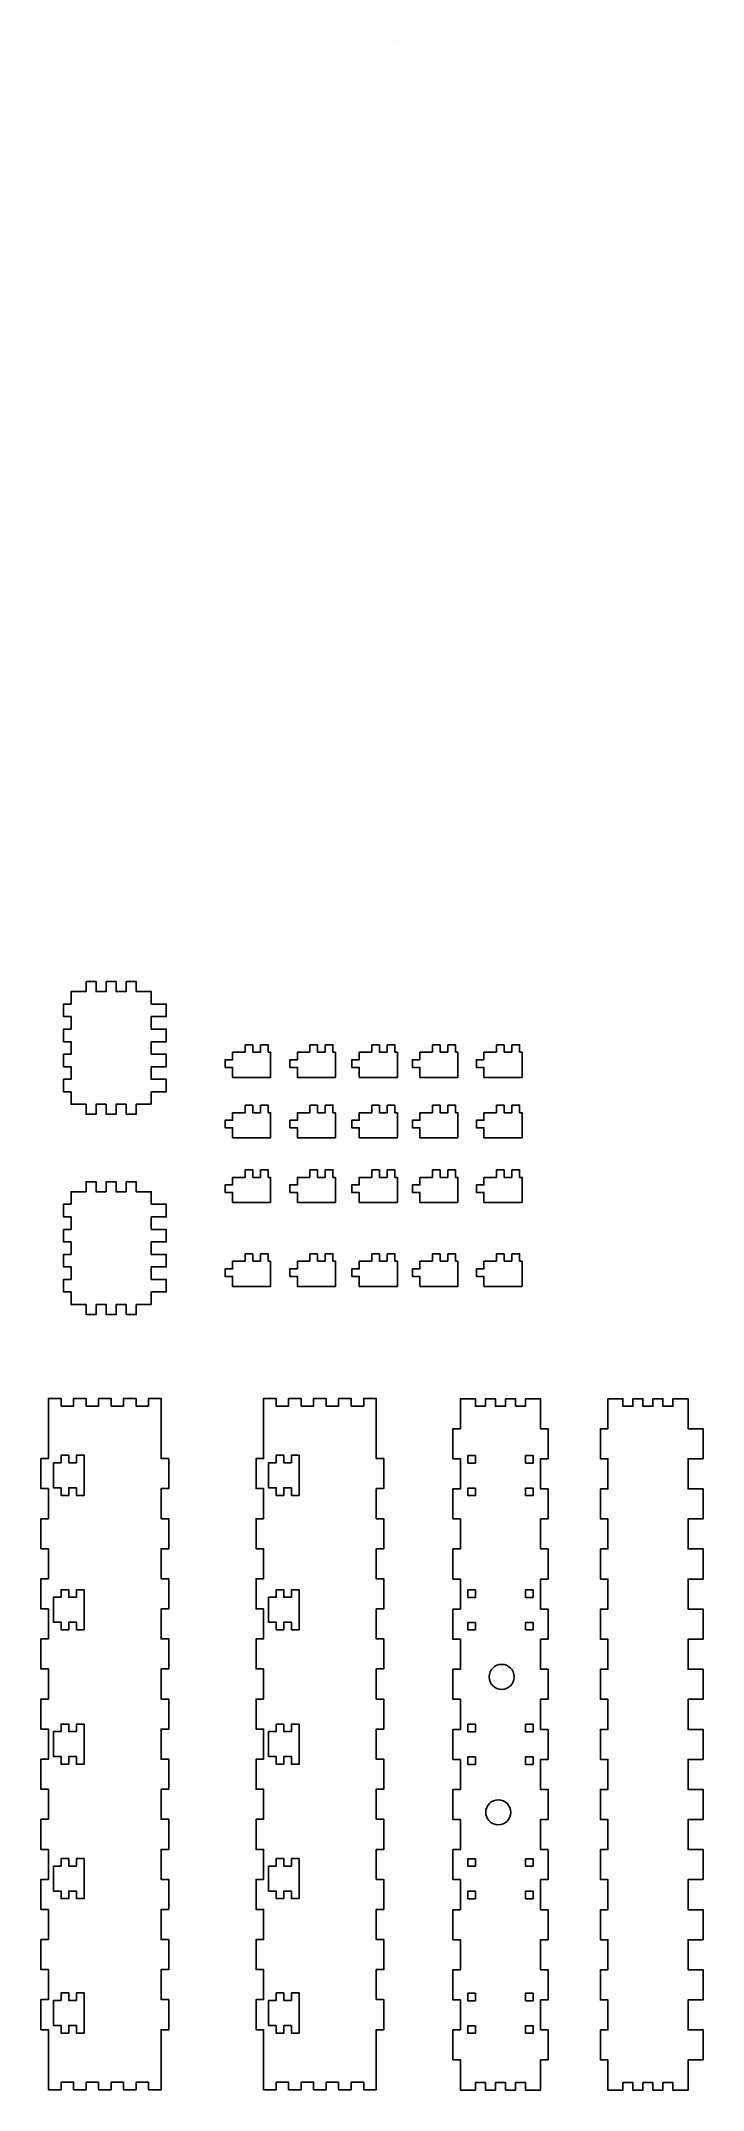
# Model space of a CAD drawing. Header units: inches. Extents: x 6 to 270, y 21 to 839.
import ezdxf

# ---------------------------------------------------------------- set-up
doc = ezdxf.new("R2010")
doc.units = ezdxf.units.IN
doc.header["$MEASUREMENT"] = 0

msp = doc.modelspace()

# ---------------------------------------------------------------- linework, layer by layer
for points in [[(146.92, 839.07), (146.92, 839.07)], [(49.59, 414.54), (43.59, 414.54), (43.59, 410.54), (39.59, 410.54), (39.59, 414.54), (35.59, 414.54), (35.59, 410.54), (31.59, 410.54), (31.59, 414.54), (27.59, 414.54), (27.59, 410.54), (23.59, 410.54), (23.59, 414.54), (17.59, 414.54), (17.59, 419.54), (14.59, 419.54), (14.59, 424.54), (17.59, 424.54), (17.59, 429.54), (14.59, 429.54), (14.59, 434.54), (17.59, 434.54), (17.59, 439.54), (14.59, 439.54), (14.59, 444.54), (17.59, 444.54), (17.59, 449.54), (14.59, 449.54), (14.59, 454.54), (17.59, 454.54), (17.59, 459.54), (23.59, 459.54), (23.59, 463.54), (27.59, 463.54), (27.59, 459.54), (31.59, 459.54), (31.59, 463.54), (35.59, 463.54), (35.59, 459.54), (39.59, 459.54), (39.59, 463.54), (43.59, 463.54), (43.59, 459.54), (49.59, 459.54), (49.59, 454.54), (52.59, 454.54), (55.59, 454.54), (55.59, 449.54), (52.59, 449.54), (49.59, 449.54), (49.59, 444.54), (52.59, 444.54), (55.59, 444.54), (55.59, 439.54), (52.59, 439.54), (49.59, 439.54), (49.59, 434.54), (52.59, 434.54), (55.59, 434.54), (55.59, 429.54), (52.59, 429.54), (49.59, 429.54), (49.59, 424.54), (52.59, 424.54), (55.59, 424.54), (55.59, 419.54), (52.59, 419.54), (49.59, 419.54)], [(49.59, 334.61), (43.59, 334.61), (43.59, 330.61), (39.59, 330.61), (39.59, 334.61), (35.59, 334.61), (35.59, 330.61), (31.59, 330.61), (31.59, 334.61), (27.59, 334.61), (27.59, 330.61), (23.59, 330.61), (23.59, 334.61), (17.59, 334.61), (17.59, 339.61), (14.59, 339.61), (14.59, 344.61), (17.59, 344.61), (17.59, 349.61), (14.59, 349.61), (14.59, 354.61), (17.59, 354.61), (17.59, 359.61), (14.59, 359.61), (14.59, 364.61), (17.59, 364.61), (17.59, 369.61), (14.59, 369.61), (14.59, 374.61), (17.59, 374.61), (17.59, 379.61), (23.59, 379.61), (23.59, 383.61), (27.59, 383.61), (27.59, 379.61), (31.59, 379.61), (31.59, 383.61), (35.59, 383.61), (35.59, 379.61), (39.59, 379.61), (39.59, 383.61), (43.59, 383.61), (43.59, 379.61), (49.59, 379.61), (49.59, 374.61), (52.59, 374.61), (55.59, 374.61), (55.59, 369.61), (52.59, 369.61), (49.59, 369.61), (49.59, 364.61), (52.59, 364.61), (55.59, 364.61), (55.59, 359.61), (52.59, 359.61), (49.59, 359.61), (49.59, 354.61), (52.59, 354.61), (55.59, 354.61), (55.59, 349.61), (52.59, 349.61), (49.59, 349.61), (49.59, 344.61), (52.59, 344.61), (55.59, 344.61), (55.59, 339.61), (52.59, 339.61), (49.59, 339.61)], [(205.08, 294), (205.08, 297), (199.08, 297), (199.08, 294), (195.08, 294), (195.08, 297), (191.08, 297), (191.08, 294), (187.08, 294), (187.08, 297), (183.08, 297), (183.08, 294), (179.08, 294), (179.08, 297), (173.08, 297), (173.08, 294), (173.08, 285), (170.08, 285), (170.08, 273), (173.08, 273), (173.08, 261), (170.08, 261), (170.08, 249), (173.08, 249), (173.08, 237), (170.08, 237), (170.08, 225), (173.08, 225), (173.08, 213), (170.08, 213), (170.08, 201), (173.08, 201), (173.08, 189), (170.08, 189), (170.08, 177), (173.08, 177), (173.08, 165), (170.08, 165), (170.08, 153), (173.08, 153), (173.08, 141), (170.08, 141), (170.08, 129), (173.08, 129), (173.08, 117), (170.08, 117), (170.08, 105), (173.08, 105), (173.08, 93), (170.08, 93), (170.08, 81), (173.08, 81), (173.08, 69), (170.08, 69), (170.08, 57), (173.08, 57), (173.08, 45), (170.08, 45), (170.08, 33), (173.08, 33), (173.08, 21), (179.08, 21), (179.08, 24), (183.08, 24), (183.08, 21), (187.08, 21), (187.08, 24), (191.08, 24), (191.08, 21), (195.08, 21), (195.08, 24), (199.08, 24), (199.08, 21), (205.08, 21), (205.08, 33), (208.08, 33), (208.08, 45), (205.08, 45), (205.08, 57), (208.08, 57), (208.08, 69), (205.08, 69), (205.08, 81), (208.08, 81), (208.08, 93), (205.08, 93), (205.08, 105), (208.08, 105), (208.08, 117), (205.08, 117), (205.08, 129), (208.08, 129), (208.08, 141), (205.08, 141), (205.08, 153), (208.08, 153), (208.08, 165), (205.08, 165), (205.08, 177), (208.08, 177), (208.08, 189), (205.08, 189), (205.08, 201), (208.08, 201), (208.08, 213), (205.08, 213), (205.08, 225), (208.08, 225), (208.08, 237), (205.08, 237), (205.08, 249), (208.08, 249), (208.08, 261), (205.08, 261), (205.08, 273), (208.08, 273), (208.08, 285), (205.08, 285)], [(10.56, 271.42), (13.61, 271.42), (13.61, 274.42), (16.66, 274.42), (16.66, 271.42), (19.71, 271.42), (19.71, 274.42), (22.76, 274.42), (22.76, 271.42), (22.76, 261.42), (22.76, 258.42), (19.71, 258.42), (19.71, 261.42), (16.66, 261.42), (16.66, 258.42), (13.61, 258.42), (13.61, 261.42), (10.56, 261.42)], [(96.44, 261.42), (99.49, 261.42), (99.49, 258.42), (102.54, 258.42), (102.54, 261.42), (105.59, 261.42), (105.59, 258.42), (108.64, 258.42), (108.64, 261.42), (108.64, 271.42), (108.64, 274.42), (105.59, 274.42), (105.59, 271.42), (102.54, 271.42), (102.54, 274.42), (99.49, 274.42), (99.49, 271.42), (96.44, 271.42)], [(22.76, 207.76), (22.76, 204.76), (19.71, 204.76), (19.71, 207.76), (16.66, 207.76), (16.66, 204.76), (13.61, 204.76), (13.61, 207.76), (10.56, 207.76), (10.56, 217.76), (13.61, 217.76), (13.61, 220.76), (16.66, 220.76), (16.66, 217.76), (19.71, 217.76), (19.71, 220.76), (22.76, 220.76), (22.76, 217.76)], [(108.64, 217.75), (108.64, 220.75), (105.59, 220.75), (105.59, 217.75), (102.54, 217.75), (102.54, 220.75), (99.49, 220.75), (99.49, 217.75), (96.44, 217.75), (96.44, 207.75), (99.49, 207.75), (99.49, 204.75), (102.54, 204.75), (102.54, 207.75), (105.59, 207.75), (105.59, 204.75), (108.64, 204.75), (108.64, 207.75)], [(179.08, 220.67), (176.08, 220.67), (176.08, 217.67), (179.08, 217.67), (179.08, 220.67)], [(179.08, 207.67), (176.08, 207.67), (176.08, 204.67), (179.08, 204.67), (179.08, 207.67)], [(22.76, 164.09), (22.76, 154.09), (22.76, 151.09), (19.71, 151.09), (19.71, 154.09), (16.66, 154.09), (16.66, 151.09), (13.61, 151.09), (13.61, 154.09), (10.56, 154.09), (10.56, 164.09), (13.61, 164.09), (13.61, 167.09), (16.66, 167.09), (16.66, 164.09), (19.71, 164.09), (19.71, 167.09), (22.76, 167.09)], [(108.64, 164.09), (108.64, 167.09), (105.59, 167.09), (105.59, 164.09), (102.54, 164.09), (102.54, 167.09), (99.49, 167.09), (99.49, 164.09), (96.44, 164.09), (96.44, 154.09), (99.49, 154.09), (99.49, 151.09), (102.54, 151.09), (102.54, 154.09), (105.59, 154.09), (105.59, 151.09), (108.64, 151.09), (108.64, 154.09)], [(179.08, 167), (176.08, 167), (176.08, 164), (179.08, 164)], [(179.08, 154), (176.08, 154), (176.08, 151), (179.08, 151)], [(22.76, 100.42), (22.76, 110.42), (22.76, 113.42), (19.71, 113.42), (19.71, 110.42), (16.66, 110.42), (16.66, 113.42), (13.61, 113.42), (13.61, 110.42), (10.56, 110.42), (10.56, 100.42), (13.61, 100.42), (13.61, 97.42), (16.66, 97.42), (16.66, 100.42), (19.71, 100.42), (19.71, 97.42), (22.76, 97.42)], [(96.44, 100.42), (99.49, 100.42), (99.49, 97.42), (102.54, 97.42), (102.54, 100.42), (105.59, 100.42), (105.59, 97.42), (108.64, 97.42), (108.64, 100.42), (108.64, 110.42), (108.64, 113.42), (105.59, 113.42), (105.59, 110.42), (102.54, 110.42), (102.54, 113.42), (99.49, 113.42), (99.49, 110.42), (96.44, 110.42)], [(22.76, 46.76), (22.76, 56.76), (22.76, 59.76), (19.71, 59.76), (19.71, 56.76), (16.66, 56.76), (16.66, 59.76), (13.61, 59.76), (13.61, 56.76), (10.56, 56.76), (10.56, 46.76), (13.61, 46.76), (13.61, 43.76), (16.66, 43.76), (16.66, 46.76), (19.71, 46.76), (19.71, 43.76), (22.76, 43.76)], [(108.64, 56.75), (108.64, 59.75), (105.59, 59.75), (105.59, 56.75), (102.54, 56.75), (102.54, 59.75), (99.49, 59.75), (99.49, 56.75), (96.44, 56.75), (96.44, 46.75), (99.49, 46.75), (99.49, 43.75), (102.54, 43.75), (102.54, 46.75), (105.59, 46.75), (105.59, 43.75), (108.64, 43.75), (108.64, 46.75)]]:
    msp.add_lwpolyline(points, close=True)
for points in [[(82.08, 426.3), (82.08, 429.3), (79.08, 429.3), (79.08, 432.3), (82.08, 432.3), (82.08, 435.3), (84.08, 435.3)], [(84.08, 435.3), (87.13, 435.3)], [(87.13, 438.3), (87.13, 435.3)], [(87.13, 438.3), (90.18, 438.3)], [(90.18, 435.3), (90.18, 438.3)], [(90.18, 435.3), (93.23, 435.3)], [(93.23, 438.3), (96.28, 438.3), (96.28, 435.3)], [(93.23, 438.3), (93.23, 435.3)], [(96.28, 435.3), (97.28, 435.3), (97.28, 426.3)], [(107.95, 426.3), (107.95, 429.3), (104.95, 429.3), (104.95, 432.3), (107.95, 432.3), (107.95, 435.3), (109.95, 435.3)], [(109.95, 435.3), (113, 435.3)], [(113, 438.3), (113, 435.3)], [(113, 438.3), (116.05, 438.3)], [(116.05, 435.3), (116.05, 438.3)], [(116.05, 435.3), (119.1, 435.3)], [(119.1, 438.3), (122.15, 438.3), (122.15, 435.3)], [(119.1, 438.3), (119.1, 435.3)], [(122.15, 435.3), (123.15, 435.3), (123.15, 426.3)], [(132.68, 426.3), (132.68, 429.3), (129.68, 429.3), (129.68, 432.3), (132.68, 432.3), (132.68, 435.3), (134.68, 435.3)], [(134.68, 435.3), (137.73, 435.3)], [(137.73, 438.3), (137.73, 435.3)], [(137.73, 438.3), (140.78, 438.3)], [(140.78, 435.3), (140.78, 438.3)], [(140.78, 435.3), (143.83, 435.3)], [(143.83, 438.3), (146.88, 438.3), (146.88, 435.3)], [(143.83, 438.3), (143.83, 435.3)], [(146.88, 435.3), (147.88, 435.3), (147.88, 426.3)], [(156.9, 426.3), (156.9, 429.3), (153.9, 429.3), (153.9, 432.3), (156.9, 432.3), (156.9, 435.3), (158.9, 435.3)], [(158.9, 435.3), (161.95, 435.3)], [(161.95, 438.3), (161.95, 435.3)], [(161.95, 438.3), (165, 438.3)], [(165, 435.3), (165, 438.3)], [(165, 435.3), (168.05, 435.3)], [(168.05, 438.3), (171.1, 438.3), (171.1, 435.3)], [(168.05, 438.3), (168.05, 435.3)], [(171.1, 435.3), (172.1, 435.3), (172.1, 426.3)], [(182.47, 426.3), (182.47, 429.3), (179.47, 429.3), (179.47, 432.3), (182.47, 432.3), (182.47, 435.3), (184.47, 435.3)], [(184.47, 435.3), (187.52, 435.3)], [(187.52, 438.3), (187.52, 435.3)], [(187.52, 438.3), (190.57, 438.3)], [(190.57, 435.3), (190.57, 438.3)], [(190.57, 435.3), (193.62, 435.3)], [(193.62, 438.3), (196.67, 438.3), (196.67, 435.3)], [(193.62, 438.3), (193.62, 435.3)], [(196.67, 435.3), (197.67, 435.3), (197.67, 426.3)], [(82.08, 426.3), (82.08, 425.3), (97.28, 425.3), (97.28, 426.3)], [(107.95, 426.3), (107.95, 425.3), (123.15, 425.3), (123.15, 426.3)], [(132.68, 426.3), (132.68, 425.3), (147.88, 425.3), (147.88, 426.3)], [(156.9, 426.3), (156.9, 425.3), (172.1, 425.3), (172.1, 426.3)], [(182.47, 426.3), (182.47, 425.3), (197.67, 425.3), (197.67, 426.3)], [(82.08, 402.2), (82.08, 405.2), (79.08, 405.2), (79.08, 408.2), (82.08, 408.2), (82.08, 411.2), (84.08, 411.2)], [(84.08, 411.2), (87.13, 411.2)], [(87.13, 414.2), (87.13, 411.2)], [(87.13, 414.2), (90.18, 414.2)], [(90.18, 411.2), (90.18, 414.2)], [(90.18, 411.2), (93.23, 411.2)], [(93.23, 414.2), (96.28, 414.2), (96.28, 411.2)], [(93.23, 414.2), (93.23, 411.2)], [(96.28, 411.2), (97.28, 411.2), (97.28, 402.2)], [(107.95, 402.2), (107.95, 405.2), (104.95, 405.2), (104.95, 408.2), (107.95, 408.2), (107.95, 411.2), (109.95, 411.2)], [(109.95, 411.2), (113, 411.2)], [(113, 414.2), (113, 411.2)], [(113, 414.2), (116.05, 414.2)], [(116.05, 411.2), (116.05, 414.2)], [(116.05, 411.2), (119.1, 411.2)], [(119.1, 414.2), (122.15, 414.2), (122.15, 411.2)], [(119.1, 414.2), (119.1, 411.2)], [(122.15, 411.2), (123.15, 411.2), (123.15, 402.2)], [(132.68, 402.2), (132.68, 405.2), (129.68, 405.2), (129.68, 408.2), (132.68, 408.2), (132.68, 411.2), (134.68, 411.2)], [(134.68, 411.2), (137.73, 411.2)], [(137.73, 414.2), (137.73, 411.2)], [(137.73, 414.2), (140.78, 414.2)], [(140.78, 411.2), (140.78, 414.2)], [(140.78, 411.2), (143.83, 411.2)], [(143.83, 414.2), (146.88, 414.2), (146.88, 411.2)], [(143.83, 414.2), (143.83, 411.2)], [(146.88, 411.2), (147.88, 411.2), (147.88, 402.2)], [(156.9, 402.2), (156.9, 405.2), (153.9, 405.2), (153.9, 408.2), (156.9, 408.2), (156.9, 411.2), (158.9, 411.2)], [(158.9, 411.2), (161.95, 411.2)], [(161.95, 414.2), (161.95, 411.2)], [(161.95, 414.2), (165, 414.2)], [(165, 411.2), (165, 414.2)], [(165, 411.2), (168.05, 411.2)], [(168.05, 414.2), (171.1, 414.2), (171.1, 411.2)], [(168.05, 414.2), (168.05, 411.2)], [(171.1, 411.2), (172.1, 411.2), (172.1, 402.2)], [(182.47, 402.2), (182.47, 405.2), (179.47, 405.2), (179.47, 408.2), (182.47, 408.2), (182.47, 411.2), (184.47, 411.2)], [(184.47, 411.2), (187.52, 411.2)], [(187.52, 414.2), (187.52, 411.2)], [(187.52, 414.2), (190.57, 414.2)], [(190.57, 411.2), (190.57, 414.2)], [(190.57, 411.2), (193.62, 411.2)], [(193.62, 414.2), (196.67, 414.2), (196.67, 411.2)], [(193.62, 414.2), (193.62, 411.2)], [(196.67, 411.2), (197.67, 411.2), (197.67, 402.2)], [(82.08, 402.2), (82.08, 401.2), (97.28, 401.2), (97.28, 402.2)], [(107.95, 402.2), (107.95, 401.2), (123.15, 401.2), (123.15, 402.2)], [(132.68, 402.2), (132.68, 401.2), (147.88, 401.2), (147.88, 402.2)], [(156.9, 402.2), (156.9, 401.2), (172.1, 401.2), (172.1, 402.2)], [(182.47, 402.2), (182.47, 401.2), (197.67, 401.2), (197.67, 402.2)], [(82.08, 376.38), (82.08, 379.38), (79.08, 379.38), (79.08, 382.38), (82.08, 382.38), (82.08, 385.38), (84.08, 385.38)], [(84.08, 385.38), (87.13, 385.38)], [(87.13, 388.38), (87.13, 385.38)], [(87.13, 388.38), (90.18, 388.38)], [(90.18, 385.38), (90.18, 388.38)], [(90.18, 385.38), (93.23, 385.38)], [(93.23, 388.38), (96.28, 388.38), (96.28, 385.38)], [(93.23, 388.38), (93.23, 385.38)], [(96.28, 385.38), (97.28, 385.38), (97.28, 376.38)], [(107.95, 376.38), (107.95, 379.38), (104.95, 379.38), (104.95, 382.38), (107.95, 382.38), (107.95, 385.38), (109.95, 385.38)], [(109.95, 385.38), (113, 385.38)], [(113, 388.38), (113, 385.38)], [(113, 388.38), (116.05, 388.38)], [(116.05, 385.38), (116.05, 388.38)], [(116.05, 385.38), (119.1, 385.38)], [(119.1, 388.38), (122.15, 388.38), (122.15, 385.38)], [(119.1, 388.38), (119.1, 385.38)], [(122.15, 385.38), (123.15, 385.38), (123.15, 376.38)], [(132.68, 376.38), (132.68, 379.38), (129.68, 379.38), (129.68, 382.38), (132.68, 382.38), (132.68, 385.38), (134.68, 385.38)], [(134.68, 385.38), (137.73, 385.38)], [(137.73, 388.38), (137.73, 385.38)], [(137.73, 388.38), (140.78, 388.38)], [(140.78, 385.38), (140.78, 388.38)], [(140.78, 385.38), (143.83, 385.38)], [(143.83, 388.38), (146.88, 388.38), (146.88, 385.38)], [(143.83, 388.38), (143.83, 385.38)], [(146.88, 385.38), (147.88, 385.38), (147.88, 376.38)], [(156.9, 376.38), (156.9, 379.38), (153.9, 379.38), (153.9, 382.38), (156.9, 382.38), (156.9, 385.38), (158.9, 385.38)], [(158.9, 385.38), (161.95, 385.38)], [(161.95, 388.38), (161.95, 385.38)], [(161.95, 388.38), (165, 388.38)], [(165, 385.38), (165, 388.38)], [(165, 385.38), (168.05, 385.38)], [(168.05, 388.38), (171.1, 388.38), (171.1, 385.38)], [(168.05, 388.38), (168.05, 385.38)], [(171.1, 385.38), (172.1, 385.38), (172.1, 376.38)], [(182.47, 376.38), (182.47, 379.38), (179.47, 379.38), (179.47, 382.38), (182.47, 382.38), (182.47, 385.38), (184.47, 385.38)], [(184.47, 385.38), (187.52, 385.38)], [(187.52, 388.38), (187.52, 385.38)], [(187.52, 388.38), (190.57, 388.38)], [(190.57, 385.38), (190.57, 388.38)], [(190.57, 385.38), (193.62, 385.38)], [(193.62, 388.38), (196.67, 388.38), (196.67, 385.38)], [(193.62, 388.38), (193.62, 385.38)], [(196.67, 385.38), (197.67, 385.38), (197.67, 376.38)], [(82.08, 376.38), (82.08, 375.38), (97.28, 375.38), (97.28, 376.38)], [(107.95, 376.38), (107.95, 375.38), (123.15, 375.38), (123.15, 376.38)], [(132.68, 376.38), (132.68, 375.38), (147.88, 375.38), (147.88, 376.38)], [(156.9, 376.38), (156.9, 375.38), (172.1, 375.38), (172.1, 376.38)], [(182.47, 376.38), (182.47, 375.38), (197.67, 375.38), (197.67, 376.38)], [(82.08, 342.85), (82.08, 345.85), (79.08, 345.85), (79.08, 348.85), (82.08, 348.85), (82.08, 351.85), (84.08, 351.85)], [(84.08, 351.85), (87.13, 351.85)], [(87.13, 354.85), (87.13, 351.85)], [(87.13, 354.85), (90.18, 354.85)], [(90.18, 351.85), (90.18, 354.85)], [(90.18, 351.85), (93.23, 351.85)], [(93.23, 354.85), (96.28, 354.85), (96.28, 351.85)], [(93.23, 354.85), (93.23, 351.85)], [(96.28, 351.85), (97.28, 351.85), (97.28, 342.85)], [(107.95, 342.85), (107.95, 345.85), (104.95, 345.85), (104.95, 348.85), (107.95, 348.85), (107.95, 351.85), (109.95, 351.85)], [(109.95, 351.85), (113, 351.85)], [(113, 354.85), (113, 351.85)], [(113, 354.85), (116.05, 354.85)], [(116.05, 351.85), (116.05, 354.85)], [(116.05, 351.85), (119.1, 351.85)], [(119.1, 354.85), (122.15, 354.85), (122.15, 351.85)], [(119.1, 354.85), (119.1, 351.85)], [(122.15, 351.85), (123.15, 351.85), (123.15, 342.85)], [(132.68, 342.85), (132.68, 345.85), (129.68, 345.85), (129.68, 348.85), (132.68, 348.85), (132.68, 351.85), (134.68, 351.85)], [(134.68, 351.85), (137.73, 351.85)], [(137.73, 354.85), (137.73, 351.85)], [(137.73, 354.85), (140.78, 354.85)], [(140.78, 351.85), (140.78, 354.85)], [(140.78, 351.85), (143.83, 351.85)], [(143.83, 354.85), (146.88, 354.85), (146.88, 351.85)], [(143.83, 354.85), (143.83, 351.85)], [(146.88, 351.85), (147.88, 351.85), (147.88, 342.85)], [(156.9, 342.85), (156.9, 345.85), (153.9, 345.85), (153.9, 348.85), (156.9, 348.85), (156.9, 351.85), (158.9, 351.85)], [(158.9, 351.85), (161.95, 351.85)], [(161.95, 354.85), (161.95, 351.85)], [(161.95, 354.85), (165, 354.85)], [(165, 351.85), (165, 354.85)], [(165, 351.85), (168.05, 351.85)], [(168.05, 354.85), (171.1, 354.85), (171.1, 351.85)], [(168.05, 354.85), (168.05, 351.85)], [(171.1, 351.85), (172.1, 351.85), (172.1, 342.85)], [(182.47, 342.85), (182.47, 345.85), (179.47, 345.85), (179.47, 348.85), (182.47, 348.85), (182.47, 351.85), (184.47, 351.85)], [(184.47, 351.85), (187.52, 351.85)], [(187.52, 354.85), (187.52, 351.85)], [(187.52, 354.85), (190.57, 354.85)], [(190.57, 351.85), (190.57, 354.85)], [(190.57, 351.85), (193.62, 351.85)], [(193.62, 354.85), (196.67, 354.85), (196.67, 351.85)], [(193.62, 354.85), (193.62, 351.85)], [(196.67, 351.85), (197.67, 351.85), (197.67, 342.85)], [(82.08, 342.85), (82.08, 341.85), (97.28, 341.85), (97.28, 342.85)], [(107.95, 342.85), (107.95, 341.85), (123.15, 341.85), (123.15, 342.85)], [(132.68, 342.85), (132.68, 341.85), (147.88, 341.85), (147.88, 342.85)], [(156.9, 342.85), (156.9, 341.85), (172.1, 341.85), (172.1, 342.85)], [(182.47, 342.85), (182.47, 341.85), (197.67, 341.85), (197.67, 342.85)], [(8.56, 294.09), (8.56, 297.09), (13.56, 297.09), (13.56, 294.09), (18.56, 294.09), (18.56, 297.09), (23.56, 297.09), (23.56, 294.09), (28.56, 294.09), (28.56, 297.09), (33.56, 297.09), (33.56, 294.09), (38.56, 294.09), (38.56, 297.09), (43.56, 297.09), (43.56, 294.09), (48.56, 294.09), (48.56, 297.09), (53.56, 297.09), (53.56, 294.09), (53.56, 285.09), (53.56, 273.09), (56.56, 273.09), (56.56, 261.09), (53.56, 261.09), (53.56, 249.09), (56.56, 249.09), (56.56, 237.09), (53.56, 237.09), (53.56, 225.09), (56.56, 225.09), (56.56, 213.09), (53.56, 213.09), (53.56, 201.09), (56.56, 201.09), (56.56, 189.09), (53.56, 189.09), (53.56, 177.09), (56.56, 177.09), (56.56, 165.09), (53.56, 165.09), (53.56, 153.09), (56.56, 153.09), (56.56, 141.09), (53.56, 141.09), (53.56, 129.09), (56.56, 129.09), (56.56, 117.09), (53.56, 117.09), (53.56, 105.09), (56.56, 105.09), (56.56, 93.09), (53.56, 93.09), (53.56, 81.09), (56.56, 81.09), (56.56, 69.09), (53.56, 69.09), (53.56, 57.09), (56.56, 57.09), (56.56, 45.09), (53.56, 45.09), (53.56, 33.09), (53.56, 24.09), (53.56, 21.09), (48.56, 21.09), (48.56, 24.09), (43.56, 24.09), (43.56, 21.09), (38.56, 21.09), (38.56, 24.09), (33.56, 24.09), (33.56, 21.09), (28.56, 21.09), (28.56, 24.09), (23.56, 24.09), (23.56, 21.09), (18.56, 21.09), (18.56, 24.09), (13.56, 24.09), (13.56, 21.09), (8.56, 21.09), (8.56, 24.09), (8.56, 45.09), (5.56, 45.09), (5.56, 57.09), (8.56, 57.09), (8.56, 69.09), (5.56, 69.09), (5.56, 81.09), (8.56, 81.09), (8.56, 93.09), (5.56, 93.09), (5.56, 105.09), (8.56, 105.09), (8.56, 117.09), (5.56, 117.09), (5.56, 129.09), (8.56, 129.09), (8.56, 141.09), (5.56, 141.09), (5.56, 153.09), (8.56, 153.09), (8.56, 165.09), (5.56, 165.09), (5.56, 177.09), (8.56, 177.09), (8.56, 189.09), (5.56, 189.09), (5.56, 201.09), (8.56, 201.09), (8.56, 213.09), (5.56, 213.09), (5.56, 225.09), (8.56, 225.09), (8.56, 237.09), (5.56, 237.09), (5.56, 249.09), (8.56, 249.09), (8.56, 261.09), (5.56, 261.09), (5.56, 273.09), (8.56, 273.09), (8.56, 294.09)], [(94.44, 294.09), (94.44, 297.09), (99.44, 297.09), (99.44, 294.09), (104.44, 294.09), (104.44, 297.09), (109.44, 297.09), (109.44, 294.09), (114.44, 294.09), (114.44, 297.09), (119.44, 297.09), (119.44, 294.09), (124.44, 294.09), (124.44, 297.09), (129.44, 297.09), (129.44, 294.09), (134.44, 294.09), (134.44, 297.09), (139.44, 297.09), (139.44, 294.09), (139.44, 285.09), (139.44, 273.09), (142.44, 273.09), (142.44, 261.09), (139.44, 261.09), (139.44, 249.09), (142.44, 249.09), (142.44, 237.09), (139.44, 237.09), (139.44, 225.09), (142.44, 225.09), (142.44, 213.09), (139.44, 213.09), (139.44, 201.09), (142.44, 201.09), (142.44, 189.09), (139.44, 189.09), (139.44, 177.09), (142.44, 177.09), (142.44, 165.09), (139.44, 165.09), (139.44, 153.09), (142.44, 153.09), (142.44, 141.09), (139.44, 141.09), (139.44, 129.09), (142.44, 129.09), (142.44, 117.09), (139.44, 117.09), (139.44, 105.09), (142.44, 105.09), (142.44, 93.09), (139.44, 93.09), (139.44, 81.09), (142.44, 81.09), (142.44, 69.09), (139.44, 69.09), (139.44, 57.09), (142.44, 57.09), (142.44, 45.09), (139.44, 45.09), (139.44, 33.09), (139.44, 24.09), (139.44, 21.09), (134.44, 21.09), (134.44, 24.09), (129.44, 24.09), (129.44, 21.09), (124.44, 21.09), (124.44, 24.09), (119.44, 24.09), (119.44, 21.09), (114.44, 21.09), (114.44, 24.09), (109.44, 24.09), (109.44, 21.09), (104.44, 21.09), (104.44, 24.09), (99.44, 24.09), (99.44, 21.09), (94.44, 21.09), (94.44, 24.09), (94.44, 45.09), (91.44, 45.09), (91.44, 57.09), (94.44, 57.09), (94.44, 69.09), (91.44, 69.09), (91.44, 81.09), (94.44, 81.09), (94.44, 93.09), (91.44, 93.09), (91.44, 105.09), (94.44, 105.09), (94.44, 117.09), (91.44, 117.09), (91.44, 129.09), (94.44, 129.09), (94.44, 141.09), (91.44, 141.09), (91.44, 153.09), (94.44, 153.09), (94.44, 165.09), (91.44, 165.09), (91.44, 177.09), (94.44, 177.09), (94.44, 189.09), (91.44, 189.09), (91.44, 201.09), (94.44, 201.09), (94.44, 213.09), (91.44, 213.09), (91.44, 225.09), (94.44, 225.09), (94.44, 237.09), (91.44, 237.09), (91.44, 249.09), (94.44, 249.09), (94.44, 261.09), (91.44, 261.09), (91.44, 273.09), (94.44, 273.09), (94.44, 294.09)], [(269.97, 285), (263.97, 285), (263.97, 297), (257.97, 297), (257.97, 294), (253.97, 294), (253.97, 297), (249.97, 297), (249.97, 294), (245.97, 294), (245.97, 297), (241.97, 297), (241.97, 294), (237.97, 294), (237.97, 297), (231.97, 297), (231.97, 285), (228.97, 285), (228.97, 273), (231.97, 273), (231.97, 261), (228.97, 261), (228.97, 249), (231.97, 249), (231.97, 237), (228.97, 237), (228.97, 225), (231.97, 225), (231.97, 213), (228.97, 213), (228.97, 201), (231.97, 201), (231.97, 189), (228.97, 189), (228.97, 177), (231.97, 177), (231.97, 165), (228.97, 165), (228.97, 153), (231.97, 153), (231.97, 141), (228.97, 141), (228.97, 129), (231.97, 129), (231.97, 117), (228.97, 117), (228.97, 105), (231.97, 105), (231.97, 93), (228.97, 93), (228.97, 81), (231.97, 81), (231.97, 69), (228.97, 69), (228.97, 57), (231.97, 57), (231.97, 45), (228.97, 45), (228.97, 33), (231.97, 33), (231.97, 21), (237.97, 21), (237.97, 24), (241.97, 24), (241.97, 21), (245.97, 21), (245.97, 24), (249.97, 24), (249.97, 21), (253.97, 21), (253.97, 24), (257.97, 24), (257.97, 21), (263.97, 21), (263.97, 33), (269.97, 33), (269.97, 45), (263.97, 45), (263.97, 57), (269.97, 57), (269.97, 69), (263.97, 69), (263.97, 81), (269.97, 81), (269.97, 93), (263.97, 93), (263.97, 105), (269.97, 105), (269.97, 117), (263.97, 117), (263.97, 129), (269.97, 129), (269.97, 141), (263.97, 141), (263.97, 153), (269.97, 153), (269.97, 165), (263.97, 165), (263.97, 177), (269.97, 177), (269.97, 189), (263.97, 189), (263.97, 201), (269.97, 201), (269.97, 213), (263.97, 213), (263.97, 225), (269.97, 225), (269.97, 237), (263.97, 237), (263.97, 249), (269.97, 249), (269.97, 261), (263.97, 261), (263.97, 273), (269.97, 273), (269.97, 285)], [(179.08, 274.33), (176.08, 274.33), (176.08, 271.33), (179.08, 271.33), (179.08, 274.33)], [(199.08, 271.33), (202.08, 271.33), (202.08, 274.33), (199.08, 274.33), (199.08, 271.33)], [(179.08, 261.33), (176.08, 261.33), (176.08, 258.33), (179.08, 258.33), (179.08, 261.33)], [(199.08, 258.33), (202.08, 258.33), (202.08, 261.33), (199.08, 261.33), (199.08, 258.33)], [(199.08, 217.66), (202.08, 217.66), (202.08, 220.66), (199.08, 220.66), (199.08, 217.66)], [(199.08, 204.66), (202.08, 204.66), (202.08, 207.66), (199.08, 207.66), (199.08, 204.66)], [(179.08, 113.34), (176.08, 113.34), (176.08, 110.34), (179.08, 110.34), (179.08, 113.34)], [(199.08, 110.33), (202.08, 110.33), (202.08, 113.33), (199.08, 113.33), (199.08, 110.33)], [(179.08, 100.34), (176.08, 100.34), (176.08, 97.34), (179.08, 97.34), (179.08, 100.34)], [(199.08, 97.33), (202.08, 97.33), (202.08, 100.33), (199.08, 100.33), (199.08, 97.33)], [(179.08, 59.67), (176.08, 59.67), (176.08, 56.67), (179.08, 56.67), (179.08, 59.67)], [(199.08, 56.67), (202.08, 56.67), (202.08, 59.67), (199.08, 59.67), (199.08, 56.67)], [(179.08, 46.67), (176.08, 46.67), (176.08, 43.67), (179.08, 43.67), (179.08, 46.67)], [(199.08, 43.67), (202.08, 43.67), (202.08, 46.67), (199.08, 46.67), (199.08, 43.67)]]:
    msp.add_lwpolyline(points)
for points in [[(199.08, 164, 0), (199.08, 167, 0), (202.08, 167, 0), (202.08, 164, 0), (199.08, 164, 0), (199.08, 167, 0), (202.08, 167, 0), (202.08, 164, 0)], [(199.08, 151, 0), (199.08, 154, 0), (202.08, 154, 0), (202.08, 151, 0), (199.08, 151, 0), (199.08, 154, 0), (202.08, 154, 0), (202.08, 151, 0)]]:
    msp.add_polyline3d(points, close=True)
for centre in [(189.54, 185.95), (188.17, 131.86)]:
    msp.add_circle(centre, 5)

doc.saveas('drawing.dxf')
